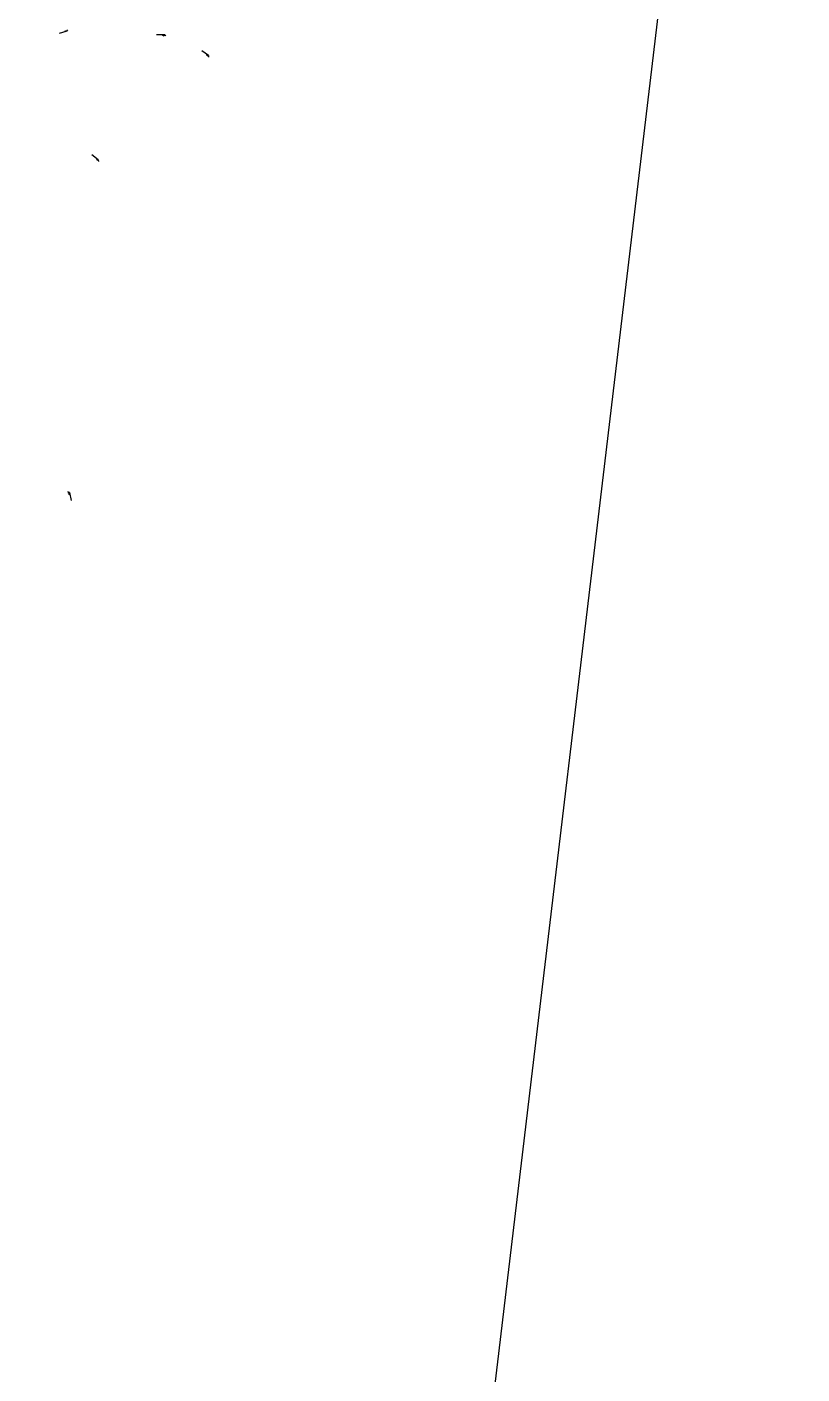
# Model space of a CAD drawing. Header units: millimetres. Extents: x 219390 to 221240, y 444648 to 450301.
# Drawn here: x 220316 to 221240, y 447097 to 448703 of the extents above; entities that cross this region are included whole.
import ezdxf

# ---------------------------------------------------------------- set-up
doc = ezdxf.new("R2010")
doc.units = ezdxf.units.MM
doc.layers.add('[도면]소단측구', color=5, linetype='Continuous')
doc.layers.add('cen', color=1, linetype='Continuous')
doc.linetypes.add('E-WFLOW04', pattern='A,1.5,[32,kscals.shx,S=0.1,R=0,X=0,Y=0],0', length=1.5)

# ---------------------------------------------------------------- blocks, each defined once
blk = doc.blocks.new('A$C31C57068')
at = {"layer": '[도면]소단측구', "color": 4, "ltscale": 8}
blk.add_line((-0.66, -0.16), (0.81, 0.25), dxfattribs=at)
at = {"layer": '[도면]소단측구', "color": 4, "ltscale": 8, "flags": 128}
for points in [[(-0.47, -0.11), (-0.73, 0.04)], [(-0.28, -0.05), (-0.54, 0.1)], [(-0.66, -0.16), (-0.93, -0.01)]]:
    blk.add_lwpolyline(points, dxfattribs=at)
at = {"layer": '[도면]소단측구', "color": 4, "ltscale": 8}
blk.add_solid([(0.81, 0.25), (0.12, 0.06), (0.07, 0.23), (0.81, 0.25)], dxfattribs=at)

msp = doc.modelspace()

# ---------------------------------------------------------------- linework, layer by layer
at = {"layer": 'cen', "color": 2}
msp.add_lwpolyline([(219390, 444790.6), (220046, 450300.6), (221240.3, 450158.4), (220584.3, 444648.3)], close=True, dxfattribs=at)

# ---------------------------------------------------------------- block references
at = {"layer": '[도면]소단측구', "color": 4, "linetype": 'E-WFLOW04', "ltscale": 9}
for p, xscale, yscale, zscale, rotation in [((220360, 448696.8), -6.399999999891237, 6.399999999891237, 6.399999999891237, 32.36378088689285), ((220476.4, 448694.1, 371), 6.399999999891236, 6.399999999891236, 6.399999999891236, 165.5930030709127), ((220529.3, 448671.9, 371), 6.399999999891236, 6.399999999891236, 6.399999999891236, 128.1646222722075), ((220398.1, 448547.6, 371), 6.399999999891236, 6.399999999891236, 6.399999999891236, 128.1646222722075), ((220368.2, 448143.8, 191), -6.399999999891237, 6.399999999891237, 6.399999999891236, 119.2544079574551)]:
    msp.add_blockref('A$C31C57068', p, dxfattribs=dict(at, xscale=xscale, yscale=yscale, zscale=zscale, rotation=rotation))

doc.saveas('drawing.dxf')
